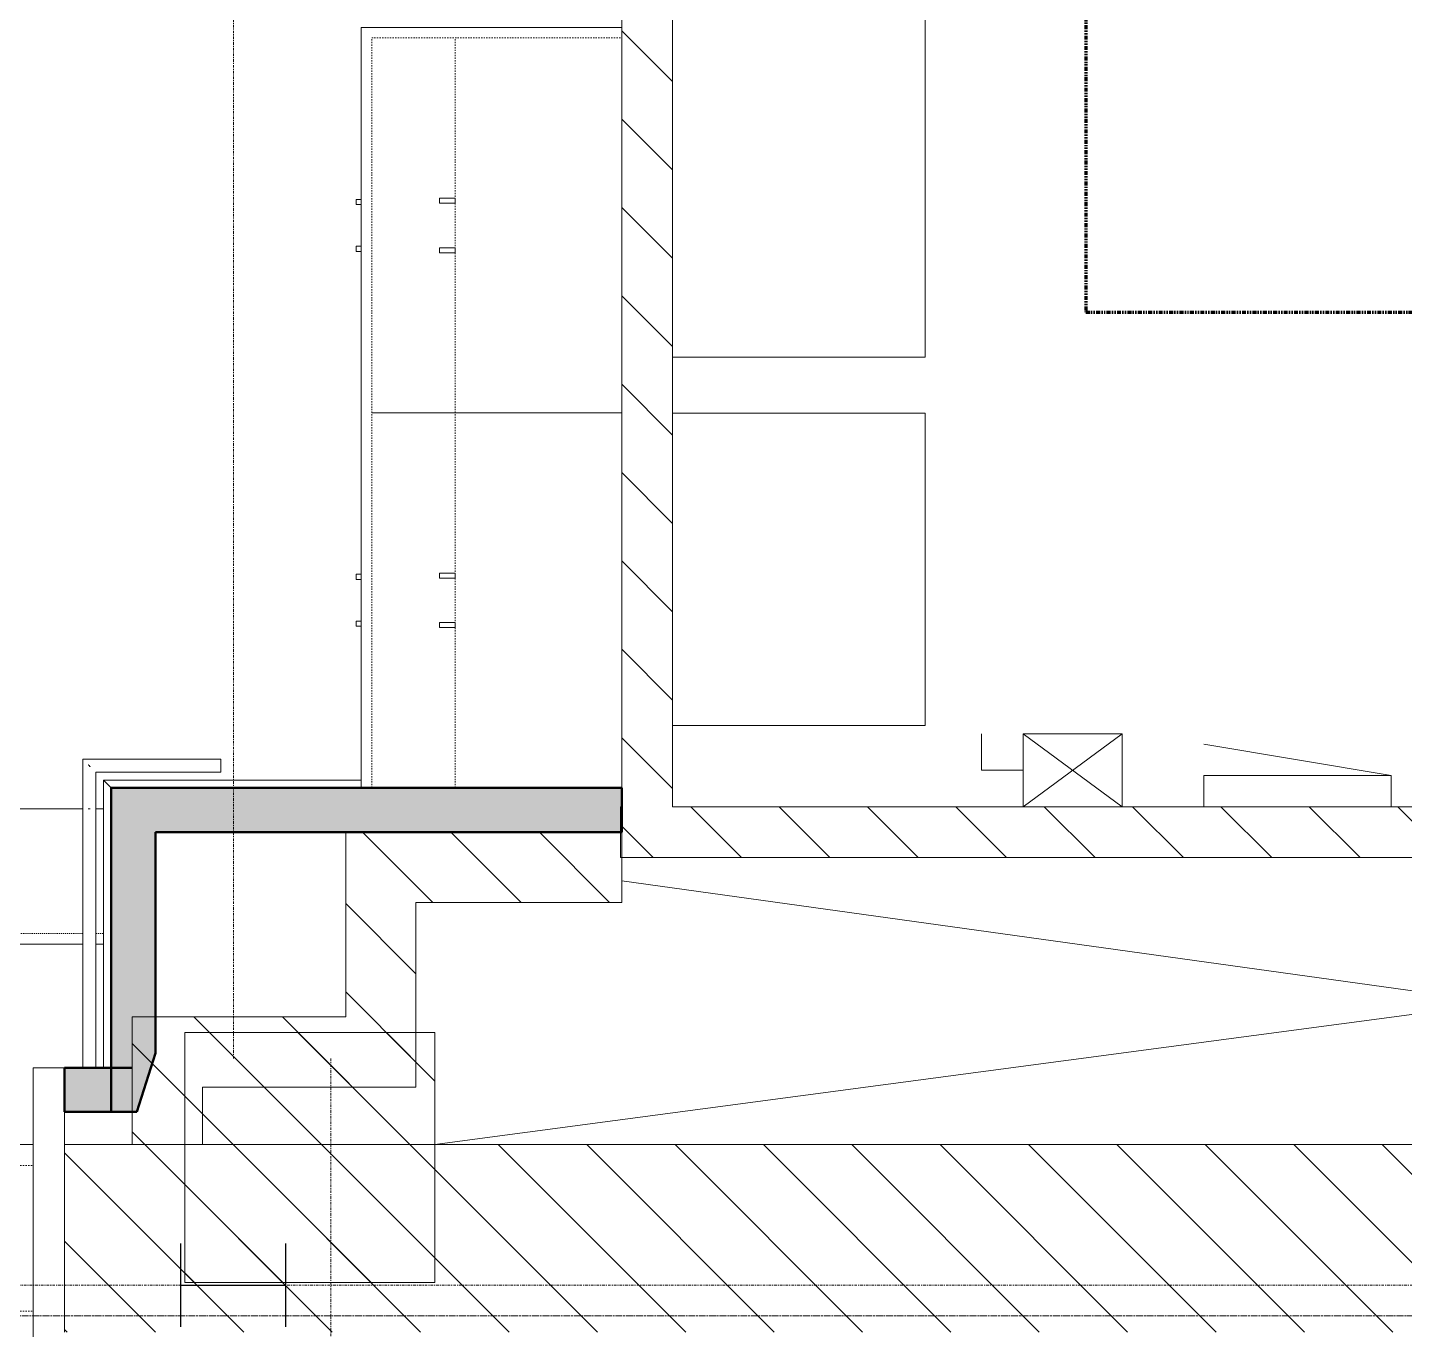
# Model space of a CAD drawing. Header units: inches. Extents: x -956 to 1409, y -1111 to 895.
# Drawn here: x -364.6 to -232.4, y -555.4 to -430.4 of the extents above; entities that cross this region are included whole.
import ezdxf

# ---------------------------------------------------------------- set-up
doc = ezdxf.new("R2010")
doc.units = ezdxf.units.IN
doc.header["$MEASUREMENT"] = 0
for name, pattern in [('Dash', [0.25, 0.125, -0.125]), ('Dash_2_', [0.25, 0.125, -0.125]), ('Double Dash 3_8_', [1, 0.375, -0.125, 0.125, -0.125, 0.125, -0.125]), ('Double Dash 3_8__2_', [1, 0.375, -0.125, 0.125, -0.125, 0.125, -0.125]), ('Grid Line 1_4_', [0.4375, 0.25, -0.0625, 0.0625, -0.0625]), ('Overhead 1_16_', [0.101562, 0.0625, -0.039062])]:
    doc.linetypes.add(name, pattern=pattern)
for name, color, linetype, lineweight in [('A-DETL', 90, 'Continuous', 13), ('A-DETL-THIN', 151, 'Continuous', 13), ('A-DOOR', 31, 'Continuous', 13), ('A-DOOR-HDLN', 31, 'Dash_2_', 13), ('A-FLOR', 192, 'Continuous', 13), ('A-FLOR-HRAL', 11, 'Continuous', 13), ('A-WALL', 113, 'Continuous', 13), ('A-WALL-PATT', 111, 'Continuous', 13), ('C-PROP-LINE', 91, 'Double Dash 3_8_', 20), ('E-ELEC-EQPM', 71, 'Continuous', 13), ('I-WALL', 2, 'Continuous', 13), ('Q-CASE', 31, 'Continuous', 9), ('S-COLS', 52, 'Continuous', 13), ('S-COLS-SYMB', 171, 'Continuous', 20), ('S-GRID', 1, 'Continuous', 9), ('S-STRS', 31, 'Continuous', 13)]:
    doc.layers.add(name, color=color, linetype=linetype, lineweight=lineweight)
pattern_1 = [(135, (0, 0), (-4.24264, -4.24264), [])]

# ---------------------------------------------------------------- blocks, each defined once
blk = doc.blocks.new('Metering Switchboard - 36_x26_25_-1138204-8TH FLOOR TELECOM UNDERFLOOR ROUTING PLAN')
at = {"layer": 'E-ELEC-EQPM', "color": 53, "lineweight": 9}
for p, q in [((18, 0), (-18, 0)), ((-18, 0), (-18, -24.25)), ((18, -24.25), (18, 0)), ((-18, -24.25), (18, -24.25))]:
    blk.add_line(p, q, dxfattribs=at)
blk = doc.blocks.new('Metering Switchboard - 30_x26_25_-1138200-8TH FLOOR TELECOM UNDERFLOOR ROUTING PLAN')
at = {"layer": 'E-ELEC-EQPM', "color": 53, "lineweight": 9}
for p, q in [((15, 0), (-15, 0)), ((-15, 0), (-15, -24.25)), ((15, -24.25), (15, 0)), ((-15, -24.25), (15, -24.25))]:
    blk.add_line(p, q, dxfattribs=at)
blk = doc.blocks.new('Electrical Panel - Power Panel-1139854-8TH FLOOR TELECOM UNDERFLOOR ROUTING PLAN')
at = {"layer": 'E-ELEC-EQPM', "color": 53, "lineweight": 9}
for p, q in [((-15.96, 8.44), (2.04, 5.44)), ((-15.96, 5.44), (2.04, 5.44)), ((-15.96, 2.44), (-15.96, 5.44)), ((2.04, 2.44), (2.04, 5.44))]:
    blk.add_line(p, q, dxfattribs=at)
blk = doc.blocks.new('Combination Starter - Disconnect Switches - 208V Size 1-1139287-8TH FLOOR TELECOM UNDERFLOOR ROUTING PLAN')
at = {"layer": 'E-ELEC-EQPM', "color": 53, "lineweight": 9}
for p, q in [((-272.98, -501.68), (-272.98, -498.18)), ((-259.48, -498.18), (-268.98, -505.18)), ((-268.98, -498.18), (-259.48, -505.18)), ((-268.98, -498.18), (-259.48, -498.18)), ((-268.98, -498.18), (-268.98, -505.18)), ((-259.48, -505.18), (-259.48, -498.18)), ((-268.98, -501.68), (-272.98, -501.68))]:
    blk.add_line(p, q, dxfattribs=at)
blk = doc.blocks.new('Door-Accordion-Won-Door-FireGuard-Flat_20-60-90-180 - Door-Accordion-Won-Door-FireGuard-Flat_180-3244034-8TH FLOOR TELECOM UNDERFLOOR ROUTING PLAN')
at = {"layer": 'A-DOOR', "color": 253}
for p, q in [((94.06, 16.38), (91.06, 16.38)), ((91.06, 16.38), (91.06, -16.37)), ((94.06, 9), (94.06, 12.12))]:
    blk.add_line(p, q, dxfattribs=at)
at = {"layer": 'A-DOOR-HDLN', "color": 161, "linetype": 'Dash'}
for p, q in [((-32.94, 7), (91.06, 7)), ((-32.94, -7), (91.06, -7))]:
    blk.add_line(p, q, dxfattribs=at)
blk = doc.blocks.new('Counter Top wo Backsplash - 24_ Depth-4824216-8TH FLOOR TELECOM UNDERFLOOR ROUTING PLAN')
at = {"layer": 'Q-CASE'}
for p, q in [((-47.26, 0), (-47.26, -25)), ((-47.26, -25), (25.74, -25))]:
    blk.add_line(p, q, dxfattribs=at)
blk = doc.blocks.new('112 - 3_-0_ New-1711574-8TH FLOOR TELECOM UNDERFLOOR ROUTING PLAN')
at = {"layer": 'Q-CASE', "linetype": 'Dash'}
for p, q in [((-17.26, -24), (-17.26, 0)), ((18.74, 0), (18.74, -24)), ((18.74, -24), (-17.26, -24))]:
    blk.add_line(p, q, dxfattribs=at)
at = {"layer": 'Q-CASE', "color": 53}
for p, q in [((-1.76, -25), (-1.76, -25.5)), ((-1.27, -25.5), (-1.27, -25)), ((2.74, -25), (2.74, -25.5)), ((3.23, -25.5), (3.23, -25)), ((-1.76, -25.5), (-1.27, -25.5)), ((2.74, -25.5), (3.23, -25.5))]:
    blk.add_line(p, q, dxfattribs=at)
blk = doc.blocks.new('312 - 3_-0_-3156692-8TH FLOOR TELECOM UNDERFLOOR ROUTING PLAN')
at = {"layer": 'Q-CASE', "color": 53}
for p, q in [((-2.14, 19.94), (-2.62, 19.94)), ((-2.62, 19.94), (-2.62, 18.44)), ((-2.14, 18.44), (-2.14, 19.94)), ((2.61, 19.94), (2.13, 19.94)), ((2.13, 19.94), (2.13, 18.44)), ((2.61, 18.44), (2.61, 19.94)), ((-2.14, 18.44), (-2.62, 18.44)), ((2.61, 18.44), (2.13, 18.44))]:
    blk.add_line(p, q, dxfattribs=at)
at = {"layer": 'Q-CASE', "linetype": 'Dash'}
for p, q in [((-18, 2.44), (-18, 18.44)), ((-18, 18.44), (18, 18.44)), ((18, 18.44), (18, 2.44)), ((18, 2.44), (-18, 2.44))]:
    blk.add_line(p, q, dxfattribs=at)
blk = doc.blocks.new('112 - 3_-0_ New-V110-8TH FLOOR TELECOM UNDERFLOOR ROUTING PLAN')
at = {"layer": 'Q-CASE', "linetype": 'Dash'}
for p, q in [((-17.26, -24), (-17.26, 0)), ((18.74, -24), (-17.26, -24))]:
    blk.add_line(p, q, dxfattribs=at)
at = {"layer": 'Q-CASE', "color": 53}
for p, q in [((-1.76, -25), (-1.76, -25.5)), ((-1.27, -25.5), (-1.27, -25)), ((2.74, -25), (2.74, -25.5)), ((3.23, -25.5), (3.23, -25)), ((-1.76, -25.5), (-1.27, -25.5)), ((2.74, -25.5), (3.23, -25.5))]:
    blk.add_line(p, q, dxfattribs=at)
blk = doc.blocks.new('Top Rail Type - Top Rail_Internal_-5372878-8TH FLOOR TELECOM UNDERFLOOR ROUTING PLAN')
at = {"layer": 'A-FLOR-HRAL', "color": 53, "lineweight": 9}
for p, q in [((-359.29, -500.62), (-359.29, -505.28)), ((-346.04, -500.62), (-359.29, -500.62)), ((-358.04, -505.28), (-358.04, -501.87)), ((-358.04, -501.87), (-346.04, -501.87)), ((-346.04, -501.15), (-346.04, -501.34)), ((-359.29, -505.28), (-359.29, -530.24)), ((-358.04, -530.24), (-358.04, -505.28))]:
    blk.add_line(p, q, dxfattribs=at)
blk.add_open_spline([(-358.57, -501.34), (-358.58, -501.33), (-358.59, -501.32), (-358.62, -501.28), (-358.66, -501.24), (-358.71, -501.2), (-358.74, -501.17), (-358.75, -501.16), (-358.76, -501.15)], degree=3, knots=[0.45304362, 0.45304362, 0.45304362, 0.45304362, 0.45833333, 0.47916667, 0.5, 0.52083333, 0.54166667, 0.54695638, 0.54695638, 0.54695638, 0.54695638], dxfattribs=at)
blk.add_open_spline([(-358.58, -505.37), (-358.61, -505.37), (-358.66, -505.37), (-358.72, -505.37), (-358.75, -505.37)], degree=3, dxfattribs=at)
blk = doc.blocks.new('Top Rail Type - Top Rail_Internal_-V120-8TH FLOOR TELECOM UNDERFLOOR ROUTING PLAN')
at = {"layer": 'A-FLOR-HRAL', "color": 53, "lineweight": 9}
for p, q in [((-359.29, -500.62), (-346.04, -500.62)), ((-359.29, -505.37), (-359.29, -500.62)), ((-346.04, -500.62), (-346.04, -501.87)), ((-358.04, -501.87), (-346.04, -501.87)), ((-358.04, -505.37), (-358.04, -501.87)), ((-359.29, -530.24), (-359.29, -505.37)), ((-358.04, -530.24), (-358.04, -505.37))]:
    blk.add_line(p, q, dxfattribs=at)
blk = doc.blocks.new('Family - ___-850868-8TH FLOOR TELECOM UNDERFLOOR ROUTING PLAN')
at = {"layer": 'C-PROP-LINE', "color": 133, "linetype": 'Double Dash 3_8__2_'}
blk.add_line((-889.89, -554.08), (389.27, -554.08), dxfattribs=at)
blk = doc.blocks.new('Family - ___-851313-8TH FLOOR TELECOM UNDERFLOOR ROUTING PLAN')
at = {"layer": 'C-PROP-LINE', "color": 133, "linetype": 'Double Dash 3_8__2_'}
blk.add_line((389.27, -554.08), (-889.89, -554.08), dxfattribs=at)
blk = doc.blocks.new('18433_1 - AEO NY - CENTRAL_rvt-1-8TH FLOOR TELECOM UNDERFLOOR ROUTING PLAN')
at = {"layer": 'A-WALL-PATT', "lineweight": 9}
h = blk.add_hatch(dxfattribs=at)
h.set_pattern_fill('FP_1', color=53, style=0, pattern_type=2)
h.set_pattern_definition(pattern_1)
h.paths.add_polyline_path([(-302.66, -505.18), (-302.66, -327.15), (-307.54, -327.15), (-307.54, -505.18)], flags=0)
at = {"layer": 'A-WALL-PATT'}
for points in [[(-356.54, -534.49), (-354.1, -534.49), (-352.29, -528.86), (-352.29, -503.37), (-356.54, -503.37), (-356.54, -522.44)], [(-352.29, -507.62), (-307.54, -507.62), (-307.56, -503.37), (-352.29, -503.37)], [(-354.54, -534.49), (-354.54, -530.24), (-361.03, -530.24), (-361.03, -534.49)]]:
    blk.add_hatch(color=253, dxfattribs=at).paths.add_polyline_path(points, flags=0)
at = {"layer": 'A-WALL-PATT', "lineweight": 9}
h = blk.add_hatch(dxfattribs=at)
h.set_pattern_fill('FP_1', color=53, style=0, pattern_type=2)
h.set_pattern_definition(pattern_1)
h.paths.add_polyline_path([(-118.54, -510.06), (-118.54, -505.18), (-197.98, -505.18), (-197.98, -510.06)], flags=0)
h.paths.add_polyline_path([(-307.56, -510.06), (-223.98, -510.06), (-223.98, -505.18), (-307.66, -505.18), (-307.66, -510.06)], flags=0)
h = blk.add_hatch(dxfattribs=at)
h.set_pattern_fill('FP_1', color=53, style=0, pattern_type=2)
h.set_pattern_definition(pattern_1)
h.paths.add_polyline_path([(-334.04, -532.12), (-327.29, -532.12), (-327.29, -507.62), (-334.04, -507.62), (-334.04, -525.37)], flags=0)
h = blk.add_hatch(dxfattribs=at)
h.set_pattern_fill('FP_1', color=53, style=0, pattern_type=2)
h.set_pattern_definition(pattern_1)
h.paths.add_polyline_path([(-307.54, -514.37), (-307.56, -507.62), (-327.29, -507.62), (-327.29, -514.37), (-307.56, -514.37)], flags=0)
h = blk.add_hatch(dxfattribs=at)
h.set_pattern_fill('FP_1', color=53, style=0, pattern_type=2)
h.set_pattern_definition(pattern_1)
h.paths.add_polyline_path([(-347.79, -537.62), (-347.79, -525.37), (-354.54, -525.37), (-354.54, -537.62), (-351.76, -537.62)], flags=0)
h = blk.add_hatch(dxfattribs=at)
h.set_pattern_fill('FP_1', color=53, style=0, pattern_type=2)
h.set_pattern_definition(pattern_1)
h.paths.add_polyline_path([(-334.04, -532.12), (-334.04, -525.37), (-347.79, -525.37), (-347.79, -532.12)], flags=0)
h = blk.add_hatch(dxfattribs=at)
h.set_pattern_fill('FP_1', color=53, style=0, pattern_type=2)
h.set_pattern_definition(pattern_1)
h.paths.add_polyline_path([(99.52, -555.62), (99.52, -537.62), (-361.03, -537.62), (-361.03, -555.62), (46.01, -555.62)], flags=0)
h.paths.add_polyline_path([(-514.73, -555.62), (-513.41, -555.62), (-513.41, -537.62), (-853.35, -537.62), (-853.35, -555.62), (-520.1, -555.62)], flags=0)
at = {"layer": 'S-COLS', "lineweight": 9}
h = blk.add_hatch(dxfattribs=at)
h.set_pattern_fill('FP_1', color=53, style=0, pattern_type=2)
h.set_pattern_definition(pattern_1)
h.paths.add_polyline_path([(-325.48, -550.87), (-325.48, -526.87), (-349.48, -526.87), (-349.48, -550.87)], flags=0)
at = {"layer": 'A-DETL-THIN', "color": 53, "lineweight": 9}
for p, q in [((-118.54, -510.06), (-325.48, -537.62)), ((-307.54, -512.3), (-125.72, -537.62))]:
    blk.add_line(p, q, dxfattribs=at)
at = {"layer": 'A-FLOR', "color": 253}
for p, q in [((-421.79, -505.37), (-359.29, -505.37)), ((-358.04, -505.37), (-357.29, -505.37))]:
    blk.add_line(p, q, dxfattribs=at)
at = {"layer": 'A-FLOR', "color": 53, "lineweight": 9}
blk.add_line((-488.03, -537.62), (-364.03, -537.62), dxfattribs=at)
at = {"layer": 'A-WALL', "color": 133, "lineweight": 20}
for p, q in [((-327.29, -507.62), (-334.04, -507.62)), ((-334.04, -507.62), (-334.04, -525.37)), ((-307.54, -507.62), (-327.29, -507.62)), ((-307.54, -514.37), (-307.54, -507.62)), ((-327.29, -514.37), (-307.54, -514.37)), ((-327.29, -532.12), (-327.29, -514.37)), ((-354.54, -525.37), (-354.54, -530.24)), ((-347.79, -525.37), (-354.54, -525.37)), ((-334.04, -525.37), (-347.79, -525.37)), ((-347.79, -537.62), (-347.79, -532.12)), ((-347.79, -532.12), (-334.04, -532.12)), ((-334.04, -532.12), (-327.29, -532.12)), ((-354.54, -534.49), (-354.54, -537.62)), ((-354.54, -537.62), (-361.03, -537.62)), ((-361.03, -537.62), (-361.03, -555.62)), ((-85.41, -537.62), (-347.79, -537.62))]:
    blk.add_line(p, q, dxfattribs=at)
at = {"layer": 'A-WALL', "color": 253}
for p, q in [((-354.54, -534.49), (-354.54, -530.24)), ((-354.54, -530.24), (-354.54, -534.49)), ((-347.79, -537.62), (-354.54, -537.62)), ((-354.54, -537.62), (-347.79, -537.62))]:
    blk.add_line(p, q, dxfattribs=at)
at = {"layer": 'A-WALL-PATT', "lineweight": 9}
for p, q in [((-356.54, -503.37), (-357.29, -502.62)), ((-357.29, -502.62), (-332.54, -502.62)), ((-357.29, -502.62), (-356.54, -503.37)), ((-357.29, -530.24), (-357.29, -502.62))]:
    blk.add_line(p, q, dxfattribs=at)
at = {"layer": 'I-WALL', "color": 133, "lineweight": 20}
for p, q in [((-307.54, -332.02), (-307.54, -505.18)), ((-302.66, -467.4), (-302.66, -462.02)), ((-302.66, -505.18), (-302.66, -497.4)), ((-307.54, -505.18), (-307.66, -505.18)), ((-307.66, -505.18), (-307.66, -510.06)), ((-223.98, -505.18), (-302.66, -505.18)), ((-307.66, -510.06), (-223.98, -510.06))]:
    blk.add_line(p, q, dxfattribs=at)
at = {"layer": 'I-WALL', "color": 213, "lineweight": 50}
for p, q in [((-352.29, -503.37), (-356.54, -503.37)), ((-356.54, -503.37), (-356.54, -534.49)), ((-307.54, -503.37), (-352.29, -503.37)), ((-307.54, -507.62), (-307.54, -503.37)), ((-352.29, -528.86), (-352.29, -507.62)), ((-352.29, -507.62), (-307.54, -507.62)), ((-354.1, -534.49), (-352.29, -528.86)), ((-354.54, -530.24), (-361.03, -530.24)), ((-361.03, -530.24), (-361.03, -534.49)), ((-361.03, -534.49), (-354.54, -534.49)), ((-356.54, -534.49), (-354.1, -534.49))]:
    blk.add_line(p, q, dxfattribs=at)
at = {"layer": 'S-COLS', "color": 133, "lineweight": 20}
for p, q in [((-325.48, -526.87), (-349.48, -526.87)), ((-349.48, -526.87), (-349.48, -550.87)), ((-325.48, -550.87), (-325.48, -526.87)), ((-349.48, -550.87), (-325.48, -550.87))]:
    blk.add_line(p, q, dxfattribs=at)
at = {"layer": 'S-GRID', "linetype": 'Grid Line 1_4_'}
for p, q in [((-344.82, -529.37), (-344.82, 870.85)), ((-335.48, -529.37), (-335.48, -1087.29)), ((444.9, -551.12), (-904.42, -551.12))]:
    blk.add_line(p, q, dxfattribs=at)
at = {"layer": 'S-STRS', "color": 53, "lineweight": 9}
for p, q in [((-421.79, -505.37), (-359.29, -505.37)), ((-358.04, -505.37), (-357.29, -505.37)), ((-421.79, -518.37), (-359.29, -518.37)), ((-358.04, -518.37), (-357.29, -518.37))]:
    blk.add_line(p, q, dxfattribs=at)
at = {"layer": 'S-STRS', "color": 53, "linetype": 'Overhead 1_16_', "lineweight": 9}
for p, q in [((-421.79, -517.37), (-359.29, -517.37)), ((-358.04, -517.37), (-357.29, -517.37))]:
    blk.add_line(p, q, dxfattribs=at)
at = {"color": 133, "linetype": 'Double Dash 3_8__2_', "lineweight": 20}
for name in ['Family - ___-850868-8TH FLOOR TELECOM UNDERFLOOR ROUTING PLAN', 'Family - ___-851313-8TH FLOOR TELECOM UNDERFLOOR ROUTING PLAN']:
    blk.add_blockref(name, (0, 0), dxfattribs=at)
at = {"color": 53, "lineweight": 9}
for name, p, rotation in [('Metering Switchboard - 36_x26_25_-1138204-8TH FLOOR TELECOM UNDERFLOOR ROUTING PLAN', (-302.66, -444.02), 89.9999999999999), ('Counter Top wo Backsplash - 24_ Depth-4824216-8TH FLOOR TELECOM UNDERFLOOR ROUTING PLAN', (-307.54, -477.63), 270.0000000000007), ('112 - 3_-0_ New-1711574-8TH FLOOR TELECOM UNDERFLOOR ROUTING PLAN', (-307.54, -448.63), 270.0000000000002), ('312 - 3_-0_-3156692-8TH FLOOR TELECOM UNDERFLOOR ROUTING PLAN', (-305.1, -449.37), 89.99999999999991), ('112 - 3_-0_ New-V110-8TH FLOOR TELECOM UNDERFLOOR ROUTING PLAN', (-307.54, -484.63), 270.0000000000002), ('312 - 3_-0_-3156692-8TH FLOOR TELECOM UNDERFLOOR ROUTING PLAN', (-305.1, -485.37), 89.99999999999991), ('Metering Switchboard - 30_x26_25_-1138200-8TH FLOOR TELECOM UNDERFLOOR ROUTING PLAN', (-302.66, -482.4), 89.9999999999999)]:
    blk.add_blockref(name, p, dxfattribs=dict(at, rotation=rotation))
for name, p in [('Combination Starter - Disconnect Switches - 208V Size 1-1139287-8TH FLOOR TELECOM UNDERFLOOR ROUTING PLAN', (0, 0)), ('Electrical Panel - Power Panel-1139854-8TH FLOOR TELECOM UNDERFLOOR ROUTING PLAN', (-235.7, -507.62)), ('Top Rail Type - Top Rail_Internal_-5372878-8TH FLOOR TELECOM UNDERFLOOR ROUTING PLAN', (0, 0)), ('Top Rail Type - Top Rail_Internal_-V120-8TH FLOOR TELECOM UNDERFLOOR ROUTING PLAN', (0, 0)), ('Door-Accordion-Won-Door-FireGuard-Flat_20-60-90-180 - Door-Accordion-Won-Door-FireGuard-Flat_180-3244034-8TH FLOOR TELECOM UNDERFLOOR ROUTING PLAN', (-455.09, -546.62))]:
    blk.add_blockref(name, p, dxfattribs=at)
blk = doc.blocks.new('W-Wide Flange-Column - W10X49-823309-8TH FLOOR TELECOM UNDERFLOOR ROUTING PLAN')
at = {"layer": 'S-COLS-SYMB', "color": 63, "lineweight": 25}
for p, q in [((-4.01, 5.05), (4.01, 5.05)), ((0, 5.05), (0, -5.05)), ((-4.01, -5.05), (4.01, -5.05))]:
    blk.add_line(p, q, dxfattribs=at)
blk = doc.blocks.new('5649_structural model_2019_rvt-1-8TH FLOOR TELECOM UNDERFLOOR ROUTING PLAN')
at = {"color": 123, "lineweight": 13, "rotation": 89.9999999999999}
blk.add_blockref('W-Wide Flange-Column - W10X49-823309-8TH FLOOR TELECOM UNDERFLOOR ROUTING PLAN', (-344.82, -551.12), dxfattribs=at)

msp = doc.modelspace()

# ---------------------------------------------------------------- block references
at = {"lineweight": 5}
msp.add_blockref('18433_1 - AEO NY - CENTRAL_rvt-1-8TH FLOOR TELECOM UNDERFLOOR ROUTING PLAN', (0, 0), dxfattribs=at)

# ---------------------------------------------------------------- next in the draw order: linework, layer by layer
at = {"layer": 'A-DETL', "linetype": 'Double Dash 3_8_', "lineweight": 140}
for p, q in [((-262.98, -311.15), (-262.98, -457.7)), ((-262.98, -457.7), (-72.98, -457.7))]:
    msp.add_line(p, q, dxfattribs=at)

# ---------------------------------------------------------------- next in the draw order: block references
at = {"lineweight": 5}
msp.add_blockref('5649_structural model_2019_rvt-1-8TH FLOOR TELECOM UNDERFLOOR ROUTING PLAN', (0, 0), dxfattribs=at)

doc.saveas('drawing.dxf')
